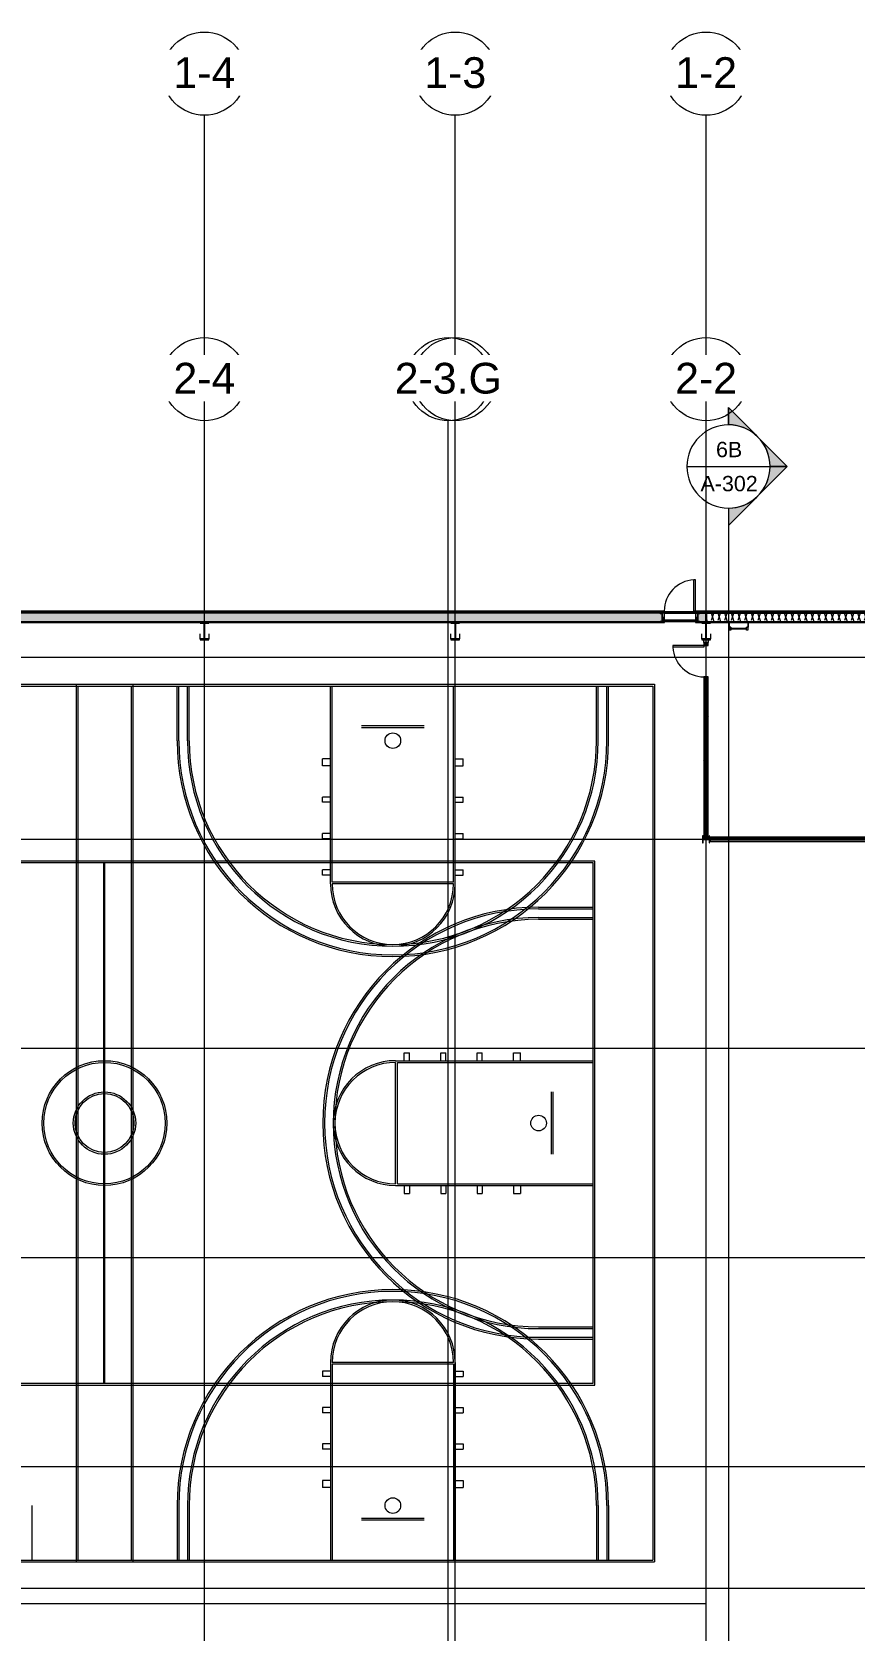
# Model space of a CAD drawing. Header units: inches. Extents: x 25369 to 33161, y -23509 to -20274.
# Drawn here: x 31132 to 32081, y -22297 to -20454 of the extents above; entities that cross this region are included whole.
import ezdxf

# ---------------------------------------------------------------- set-up
doc = ezdxf.new("R2010")
doc.units = ezdxf.units.IN
doc.header["$MEASUREMENT"] = 0
doc.linetypes.add('Grid Line 1_2_', pattern=[0.875, 0.5, -0.125, 0.125, -0.125])
for name, color, linetype, lineweight in [('A-DOOR', 31, 'Continuous', 9), ('A-FLOR', 192, 'Continuous', 9), ('A-FLOR-OTLN', 90, 'Continuous', 9), ('A-WALL', 113, 'Continuous', 9), ('A-WALL-PATT', 111, 'Continuous', 25), ('G-ANNO-SYMB', 111, 'Continuous', 9), ('I-WALL', 2, 'Continuous', 9), ('L-SITE-WALL', 31, 'Continuous', 9), ('Q-SPCQ', 91, 'Continuous', 9), ('S-BEAM', 12, 'Continuous', 9), ('S-COLS', 52, 'Continuous', 9), ('S-GRID', 1, 'Continuous', 9), ('S-GRID-IDEN', 1, 'Continuous', 9)]:
    doc.layers.add(name, color=color, linetype=linetype, lineweight=lineweight)
doc.styles.add('Arial', font='arial.ttf', dxfattribs={"height": 35.407186})
doc.styles.add('Arial_1', font='arial.ttf', dxfattribs={"height": 17.703593})
pattern_1 = [(0, (5929.126, 0), (0, 24), []), (90, (5929.126, 0), (-24, 1e-15), [])]
pattern_2 = [(161.57, (5930.086, 0.96), (-7.6802237, -0.0009796), [0, -54.643, 6.067, 0]), (18.43, (5928.166, 0.96), (-7.6802237, 0.0009796), [0, -54.643, 6.067, 0]), (108.43, (5930.086, 0.96), (3.8382953, -19.20136532), [18.211, -42.499]), (71.57, (5928.166, 0.96), (3.8382953, 19.20136532), [18.211, -42.499])]
pattern_3 = [(45, (5929.126, 0), (-19.00703, 19.00703), []), (45, (5929.126, 28.8), (-19.00703, 19.00703), [])]
pattern_4 = [(225, (31620.517, -22360.053), (19.00703, -19.00703), []), (225, (31620.517, -22388.853), (19.00703, -19.00703), [])]
pattern_5 = [(225, (31331.017, -22360.053), (19.00703, -19.00703), []), (225, (31331.017, -22388.853), (19.00703, -19.00703), [])]
pattern_6 = [(225, (31910.017, -22360.053), (19.00703, -19.00703), []), (225, (31910.017, -22388.853), (19.00703, -19.00703), [])]
pattern_7 = [(0, (5929.126, 0), (61.44, 15.36), [2.534, -43.546, 2.534, -43.546, -245.76]), (0, (5929.126, 0), (61.44, 15.36), [-92.16, 2.534, -89.626, 2.534, -43.546, -107.52]), (0, (5929.126, 0), (61.44, 15.36), [-230.4, 2.534, -28.186, 2.534, -74.266]), (120, (5952.166, 7.68), (-44.02215, 45.528601), [2.534, -43.546, 2.534, -43.546, -245.76]), (120, (5952.166, 7.68), (-44.02215, 45.528601), [-92.16, 2.534, -89.626, 2.534, -43.546, -107.52]), (120, (5952.166, 7.68), (-44.02215, 45.528601), [-230.4, 2.534, -28.186, 2.534, -74.266]), (240, (5959.846, 38.4), (-17.41785, -60.888601), [2.534, -43.546, 2.534, -43.546, -245.76]), (240, (5959.846, 38.4), (-17.41785, -60.888601), [-92.16, 2.534, -89.626, 2.534, -43.546, -107.52]), (240, (5959.846, 38.4), (-17.41785, -60.888601), [-230.4, 2.534, -28.186, 2.534, -74.266])]

# ---------------------------------------------------------------- blocks, each defined once
blk = doc.blocks.new('Struct_Xcel_Sports Complex_rvt-2-Overall Floor Plan')
at = {"layer": 'A-FLOR', "color": 8}
blk.add_line((25932.8, -21132.3), (25968.8, -21132.3), dxfattribs=at)
at = {"layer": 'L-SITE-WALL', "color": 8}
for p, q in [((25932.8, -21124.3), (25968.8, -21124.3)), ((25968.8, -21132.3), (25932.8, -21132.3))]:
    blk.add_line(p, q, dxfattribs=at)
blk = doc.blocks.new('columns and girder2 - one-1334686-Overall Floor Plan')
at = {"layer": 'S-BEAM'}
h = blk.add_hatch(dxfattribs=at)
h.set_pattern_fill('FP_26', color=8, style=0, pattern_type=2)
h.set_pattern_definition(pattern_4)
h.paths.add_polyline_path([(-5, -1.2), (-5, -2), (5, -2), (5, -1.2), (0, -1.2)], flags=0)
h.paths.add_polyline_path([(-5, -17), (-5, -18.5), (5, -18.5), (5, -17)], flags=0)
h.paths.add_polyline_path([(5, -1204.9), (-5, -1204.9), (-5, -1206.4), (5, -1206.4)], flags=0)
h.paths.add_polyline_path([(5, -1224.3), (-5, -1224.3), (-5, -1225), (5, -1225)], flags=0)
h = blk.add_hatch(dxfattribs=at)
h.set_pattern_fill('FP_26', color=8, style=0, pattern_type=2)
h.set_pattern_definition(pattern_4)
h.paths.add_polyline_path([(-0.6, -2), (-0.6, -17), (0.6, -17), (0.6, -2)], flags=0)
h.paths.add_polyline_path([(-0.6, -1206.4), (-0.6, -1224.3), (0.6, -1224.3), (0.6, -1206.4)], flags=0)
at = {"layer": 'S-BEAM', "color": 7, "lineweight": 13}
for p, q in [((-5, -1.2), (-5, -2)), ((-5, -2), (5, -2)), ((5, -17), (-5, -17)), ((-5, -17), (-5, -18.5)), ((0.6, -2), (-0.6, -2)), ((-0.6, -2), (-0.6, -17)), ((-0.6, -17), (0.6, -17)), ((0.6, -17), (0.6, -2)), ((5, -2), (5, -1.2)), ((5, -18.5), (5, -17)), ((-5, -18.5), (5, -18.5)), ((5, -1204.9), (-5, -1204.9)), ((-5, -1204.9), (-5, -1206.4)), ((-5, -1206.4), (5, -1206.4)), ((0.6, -1206.4), (-0.6, -1206.4)), ((-0.6, -1206.4), (-0.6, -1224.3)), ((0.6, -1224.3), (0.6, -1206.4)), ((5, -1206.4), (5, -1204.9)), ((5, -1224.3), (-5, -1224.3)), ((-5, -1224.3), (-5, -1225)), ((-0.6, -1224.3), (0.6, -1224.3)), ((5, -1225), (5, -1224.3))]:
    blk.add_line(p, q, dxfattribs=at)
at = {"layer": 'S-BEAM', "color": 8}
for p, q in [((-5, -17), (-5, -10.7)), ((5, -10.7), (5, -17)), ((-5, -1211.9), (-5, -1206.4)), ((5, -1206.4), (5, -1211.9))]:
    blk.add_line(p, q, dxfattribs=at)
blk = doc.blocks.new('columns and girder2 - one-V25-Overall Floor Plan')
at = {"layer": 'S-BEAM'}
h = blk.add_hatch(dxfattribs=at)
h.set_pattern_fill('FP_27', color=8, style=0, pattern_type=2)
h.set_pattern_definition(pattern_5)
h.paths.add_polyline_path([(-5, -1.2), (-5, -2), (5, -2), (5, -1.2), (0, -1.2)], flags=0)
h.paths.add_polyline_path([(-5, -17), (-5, -18.5), (5, -18.5), (5, -17)], flags=0)
h.paths.add_polyline_path([(5, -1204.9), (-5, -1204.9), (-5, -1206.4), (5, -1206.4)], flags=0)
h.paths.add_polyline_path([(5, -1224.3), (-5, -1224.3), (-5, -1225), (5, -1225)], flags=0)
h = blk.add_hatch(dxfattribs=at)
h.set_pattern_fill('FP_27', color=8, style=0, pattern_type=2)
h.set_pattern_definition(pattern_5)
h.paths.add_polyline_path([(-0.6, -2), (-0.6, -17), (0.6, -17), (0.6, -2)], flags=0)
h.paths.add_polyline_path([(0.6, -1206.4), (-0.6, -1206.4), (-0.6, -1224.3), (0.6, -1224.3)], flags=0)
at = {"layer": 'S-BEAM', "color": 7, "lineweight": 13}
for p, q in [((-5, -1.2), (-5, -2)), ((-5, -2), (5, -2)), ((5, -17), (-5, -17)), ((-5, -17), (-5, -18.5)), ((0.6, -2), (-0.6, -2)), ((-0.6, -2), (-0.6, -17)), ((-0.6, -17), (0.6, -17)), ((0.6, -17), (0.6, -2)), ((5, -2), (5, -1.2)), ((5, -18.5), (5, -17)), ((-5, -18.5), (5, -18.5)), ((5, -1204.9), (-5, -1204.9)), ((-5, -1204.9), (-5, -1206.4)), ((-5, -1206.4), (5, -1206.4)), ((0.6, -1206.4), (-0.6, -1206.4)), ((-0.6, -1206.4), (-0.6, -1224.3)), ((0.6, -1224.3), (0.6, -1206.4)), ((5, -1206.4), (5, -1204.9)), ((5, -1224.3), (-5, -1224.3)), ((-5, -1224.3), (-5, -1225)), ((-0.6, -1224.3), (0.6, -1224.3)), ((5, -1225), (5, -1224.3))]:
    blk.add_line(p, q, dxfattribs=at)
at = {"layer": 'S-BEAM', "color": 8}
for p, q in [((-5, -17), (-5, -10.7)), ((5, -10.7), (5, -17)), ((-5, -1211.9), (-5, -1206.4)), ((5, -1206.4), (5, -1211.9))]:
    blk.add_line(p, q, dxfattribs=at)
blk = doc.blocks.new('columns and girder2 - one-V34-Overall Floor Plan')
at = {"layer": 'S-BEAM'}
h = blk.add_hatch(dxfattribs=at)
h.set_pattern_fill('FP_36', color=8, style=0, pattern_type=2)
h.set_pattern_definition(pattern_6)
h.paths.add_polyline_path([(5, -0.5), (-5, -0.5), (-5, -2), (5, -2)], flags=0)
h.paths.add_polyline_path([(5, -17), (-5, -17), (-5, -18.5), (5, -18.5)], flags=0)
h.paths.add_polyline_path([(5, -1204.9), (-5, -1204.9), (-5, -1206.4), (5, -1206.4)], flags=0)
h.paths.add_polyline_path([(-0.9, -1224.3), (-5, -1224.3), (-5, -1225), (5, -1225), (5, -1224.3), (-0.1, -1224.3)], flags=0)
h = blk.add_hatch(dxfattribs=at)
h.set_pattern_fill('FP_36', color=8, style=0, pattern_type=2)
h.set_pattern_definition(pattern_6)
h.paths.add_polyline_path([(0.6, -2), (-0.6, -2), (-0.6, -17), (0.6, -17)], flags=0)
h.paths.add_polyline_path([(-0.6, -1206.4), (-0.6, -1224.3), (0.6, -1224.3), (0.6, -1206.4)], flags=0)
at = {"layer": 'S-BEAM', "color": 7, "lineweight": 13}
for p, q in [((5, -0.5), (-5, -0.5)), ((-5, -0.5), (-5, -2)), ((-5, -2), (5, -2)), ((5, -17), (-5, -17)), ((-5, -17), (-5, -18.5)), ((0.6, -2), (-0.6, -2)), ((-0.6, -2), (-0.6, -17)), ((-0.6, -17), (0.6, -17)), ((0.6, -17), (0.6, -2)), ((5, -2), (5, -0.5)), ((5, -18.5), (5, -17)), ((-5, -18.5), (5, -18.5)), ((5, -1204.9), (-5, -1204.9)), ((-5, -1204.9), (-5, -1206.4)), ((-5, -1206.4), (5, -1206.4)), ((0.6, -1206.4), (-0.6, -1206.4)), ((-0.6, -1206.4), (-0.6, -1224.3)), ((0.6, -1224.3), (0.6, -1206.4)), ((5, -1206.4), (5, -1204.9)), ((5, -1224.3), (-5, -1224.3)), ((-5, -1224.3), (-5, -1225)), ((-0.6, -1224.3), (0.6, -1224.3)), ((5, -1225), (5, -1224.3))]:
    blk.add_line(p, q, dxfattribs=at)
at = {"layer": 'S-BEAM', "color": 8}
for p, q in [((-5, -17), (-5, -10.7)), ((5, -10.7), (5, -17)), ((-5, -1212), (-5, -1206.4)), ((5, -1206.4), (5, -1211.9))]:
    blk.add_line(p, q, dxfattribs=at)
blk = doc.blocks.new('Single-Flush - 36_ x 96_-1048073-Overall Floor Plan')
at = {"layer": 'A-DOOR', "color": 7, "lineweight": 13}
for p, q in [((16, 6.6), (16, 42.6)), ((18, 42.6), (16, 42.6)), ((18, 6.6), (18, 42.6)), ((18, 6.6), (16, 6.6))]:
    blk.add_line(p, q, dxfattribs=at)
at = {"layer": 'A-DOOR', "color": 8}
blk.add_arc((18, 6.6), 36.1, 93.1789, 180, dxfattribs=at)
blk = doc.blocks.new('lad500 - Standard-1624177-Overall Floor Plan')
at = {"layer": 'Q-SPCQ', "color": 8}
for p, q in [((26029.6, -21135.1), (26007.7, -21135.1)), ((26007.7, -21135.1), (26007.7, -21140.6)), ((26007.9, -21140.4), (26007.9, -21135.2)), ((26007.9, -21135.2), (26029.4, -21135.2)), ((26029.4, -21135.2), (26029.4, -21140.4)), ((26029.6, -21140.6), (26029.6, -21135.1)), ((26007.7, -21140.6), (26009.5, -21140.6)), ((26009.5, -21140.4), (26007.9, -21140.4)), ((26008.1, -21140.4), (26009.6, -21140.4)), ((26008.1, -21143.7), (26008.1, -21140.4)), ((26009.6, -21143.7), (26008.1, -21143.7)), ((26009.5, -21140.6), (26009.5, -21140.4)), ((26009.6, -21140.4), (26009.6, -21141.4)), ((26009.6, -21142.7), (26009.6, -21141.4)), ((26009.6, -21141.4), (26027.7, -21141.4)), ((26027.7, -21142.7), (26009.6, -21142.7)), ((26009.6, -21142.7), (26009.6, -21143.7)), ((26027.7, -21141.4), (26027.7, -21140.4)), ((26027.7, -21140.4), (26029.2, -21140.4)), ((26027.7, -21142.7), (26027.7, -21141.4)), ((26027.7, -21143.7), (26027.7, -21142.7)), ((26029.2, -21143.7), (26027.7, -21143.7)), ((26029.4, -21140.4), (26027.8, -21140.4)), ((26027.8, -21140.4), (26027.8, -21140.6)), ((26027.8, -21140.6), (26029.6, -21140.6)), ((26029.2, -21140.4), (26029.2, -21143.7))]:
    blk.add_line(p, q, dxfattribs=at)
blk = doc.blocks.new('Single-Flush - 36_ x 84_-1318898-Overall Floor Plan')
at = {"layer": 'A-DOOR', "color": 7, "lineweight": 13}
for p, q in [((16, 2.4), (16, 38.4)), ((18, 38.4), (16, 38.4)), ((18, 2.4), (18, 38.4)), ((18, 2.4), (16, 2.4))]:
    blk.add_line(p, q, dxfattribs=at)
at = {"layer": 'A-DOOR', "color": 8}
blk.add_arc((18, 2.4), 36.1, 93.1789, 180, dxfattribs=at)
blk = doc.blocks.new('Grid - Grid Head - Circle-14747-Overall Floor Plan')
at = {"layer": 'S-GRID-IDEN'}
blk.add_circle((0, 0), 0.25, dxfattribs=at)
blk = doc.blocks.new('Section - Section Head - Filled-1526-Overall Floor Plan')
at = {"layer": 'G-ANNO-SYMB'}
h = blk.add_hatch(color=256, dxfattribs=at)
edge = h.paths.add_edge_path(flags=0)
edge.add_line((-0.4268, 0.1768), (-0.25, 0.3536))
edge.add_line((-0.25, 0.3536), (-0.25, 0.25))
edge.add_arc((-0.25, 0), 0.25, 90, 135)
h = blk.add_hatch(color=256, dxfattribs=at)
edge = h.paths.add_edge_path(flags=0)
edge.add_arc((-0.25, 0), 0.25, 45, 90)
edge.add_line((-0.25, 0.25), (-0.25, 0.3536))
edge.add_line((-0.25, 0.3536), (-0.0732, 0.1768))
h = blk.add_hatch(color=256, dxfattribs=at)
edge = h.paths.add_edge_path(flags=0)
edge.add_arc((-0.25, 0), 0.2503, 137.9216, 180)
edge.add_line((-0.5003, 0), (-0.6036, 0))
edge.add_line((-0.6036, 0), (-0.4358, 0.1678))
h = blk.add_hatch(color=256, dxfattribs=at)
edge = h.paths.add_edge_path(flags=0)
edge.add_line((-0.0642, 0.1678), (0.1036, 0))
edge.add_line((0.1036, 0), (0.0003, 0))
edge.add_arc((-0.25, 0), 0.2503, 0, 42.0784)
for p, q in [((-0.25, 0.3536), (-0.6036, 0)), ((-0.25, 0.3536), (-0.4268, 0.1768)), ((-0.25, 0.3536), (0.1036, 0)), ((-0.25, 0.25), (-0.25, 0.3536)), ((-0.0732, 0.1768), (-0.25, 0.3536)), ((-0.25, 0.3536), (-0.25, 0.25)), ((-0.4358, 0.1678), (-0.6036, 0)), ((0.1036, 0), (-0.0642, 0.1678)), ((-0.6036, 0), (-0.5003, 0)), ((0.0003, 0), (0.1036, 0)), ((-0.5, 0), (-0.6036, 0)), ((0, 0), (0.1036, 0))]:
    blk.add_line(p, q, dxfattribs=at)
for radius, start, end in [(0.25, 360, 180), (0.25, 90, 135), (0.25, 45, 90), (0.2503, 137.9216, 180), (0.2503, 0, 42.0784), (0.25, 180, 360)]:
    blk.add_arc((-0.25, 0), radius, start, end, dxfattribs=at)

msp = doc.modelspace()

# ---------------------------------------------------------------- hatches: boundary and pattern name
at = {"layer": 'A-WALL-PATT', "lineweight": 9}
h = msp.add_hatch(dxfattribs=at)
h.set_pattern_fill('FP_18', color=8, style=0, pattern_type=2)
h.set_pattern_definition(pattern_2)
h.paths.add_polyline_path([(29555.9, -21134.3), (31861.1, -21134.3), (31861.1, -21128.4), (31861.9, -21128.4), (31861.9, -21124.3), (29001.9, -21124.3), (29001.9, -21128.4), (29002.6, -21128.4), (29002.6, -21134.3), (29485.7, -21134.3)], flags=0)
h.paths.add_polyline_path([(28710.5, -21134.3), (28776.1, -21134.3), (28776.1, -21128.4), (28776.9, -21128.4), (28776.9, -21124.3), (28710.5, -21124.3), (28710.5, -21126.4)], flags=0)
h.paths.add_polyline_path([(31909.4, -21134.3), (31909.4, -21124.3), (31897.9, -21124.3), (31897.9, -21128.4), (31898.6, -21128.4), (31898.6, -21134.3), (31907.1, -21134.3)], flags=0)
h.paths.add_polyline_path([(28849.6, -21134.3), (28857.1, -21134.3), (28857.1, -21128.4), (28857.9, -21128.4), (28857.9, -21124.3), (28848.9, -21124.3), (28848.9, -21128.4), (28849.6, -21128.4)], flags=0)
h = msp.add_hatch(dxfattribs=at)
h.set_pattern_fill('FP_21', color=8, style=0, pattern_type=2)
h.set_pattern_definition(pattern_1)
h.paths.add_polyline_path([(28711.5, -21124.3), (28776.9, -21124.3), (28776.9, -21123.3), (28711.5, -21123.3)], flags=0)
h.paths.add_polyline_path([(31909.4, -21124.3), (31910.1, -21124.3), (31910.1, -21123.3), (31897.9, -21123.3), (31897.9, -21124.3), (31907.1, -21124.3)], flags=0)
h.paths.add_polyline_path([(28857.9, -21124.3), (28857.9, -21123.3), (28848.9, -21123.3), (28848.9, -21124.3)], flags=0)
h.paths.add_polyline_path([(31731.6, -21124.3), (31861.9, -21124.3), (31861.9, -21123.3), (29001.9, -21123.3), (29001.9, -21124.3), (31170.1, -21124.3)], flags=0)
h = msp.add_hatch(dxfattribs=at)
h.set_pattern_fill('FP_21', color=8, style=0, pattern_type=2)
h.set_pattern_definition(pattern_1)
h.paths.add_polyline_path([(32211.5, -21124.3), (32211.5, -21123.3), (31910.1, -21123.3), (31910.1, -21124.3), (32210.5, -21124.3)], flags=0)
h = msp.add_hatch(dxfattribs=at)
h.set_pattern_fill('FP_18', color=8, style=0, pattern_type=2)
h.set_pattern_definition(pattern_2)
h.paths.add_polyline_path([(32210.5, -21134.3), (32210.5, -21124.3), (31910.9, -21124.3), (31910.9, -21134.3), (32205.4, -21134.3)], flags=0)
h = msp.add_hatch(dxfattribs=at)
h.set_pattern_fill('FP_17', color=8, style=0, pattern_type=2)
h.set_pattern_definition(pattern_7)
h.paths.add_polyline_path([(31907.6, -21384.9), (31911.8, -21384.9), (31911.8, -21384.3), (31908.2, -21384.3), (31908.2, -21198.2), (31910, -21198.2), (31910, -21197.6), (31907.6, -21197.6)], flags=0)
h.paths.add_polyline_path([(31910, -21161.6), (31910, -21160.9), (31908.2, -21160.9), (31908.2, -21158.2), (31907.6, -21158.2), (31907.6, -21161.6)], flags=0)
h = msp.add_hatch(dxfattribs=at)
h.set_pattern_fill('FP_17', color=8, style=0, pattern_type=2)
h.set_pattern_definition(pattern_7)
h.paths.add_polyline_path([(31911.8, -21384.9), (31912.5, -21384.9), (31912.5, -21197.6), (31910, -21197.6), (31910, -21198.2), (31911.8, -21198.2), (31911.8, -21384.3)], flags=0)
h.paths.add_polyline_path([(31910, -21161.6), (31912.5, -21161.6), (31912.5, -21158.2), (31911.8, -21158.2), (31911.8, -21160.9), (31910, -21160.9)], flags=0)
h = msp.add_hatch(dxfattribs=at)
h.set_pattern_fill('FP_17', color=8, style=0, pattern_type=2)
h.set_pattern_definition(pattern_7)
h.paths.add_polyline_path([(31914, -21387.5), (32188.3, -21387.5), (32188.3, -21383.2), (32187.7, -21383.2), (32187.7, -21386.9), (31914.6, -21386.9), (31914.6, -21383.2), (31914, -21383.2), (31914, -21386.9)], flags=0)
at = {"layer": 'S-COLS'}
h = msp.add_hatch(dxfattribs=at)
h.set_pattern_fill('FP_15', color=8, style=0, pattern_type=2)
h.set_pattern_definition(pattern_3)
h.paths.add_polyline_path([(31859.6, -21134.3), (31859.6, -21124.3), (31856.8, -21124.3), (31856.9, -21124.6), (31857.2, -21124.7), (31859.1, -21125), (31859.1, -21133.6), (31856.9, -21134), (31856.8, -21134.3)], flags=0)
h = msp.add_hatch(dxfattribs=at)
h.set_pattern_fill('FP_15', color=8, style=0, pattern_type=2)
h.set_pattern_definition(pattern_3)
h.paths.add_polyline_path([(31900.1, -21134.3), (31903, -21134.3), (31902.9, -21134), (31902.6, -21133.9), (31900.7, -21133.6), (31900.7, -21125), (31902.9, -21124.6), (31903, -21124.3), (31900.1, -21124.3)], flags=0)
h = msp.add_hatch(dxfattribs=at)
h.set_pattern_fill('FP_15', color=8, style=0, pattern_type=2)
h.set_pattern_definition(pattern_3)
h.paths.add_polyline_path([(31906.5, -21389.1), (31906.5, -21385.9), (31906.7, -21385.4), (31907.1, -21385.2), (31912.9, -21385.2), (31913.4, -21385.4), (31913.6, -21385.9), (31913.6, -21389.1), (31914, -21389.1), (31914, -21381.1), (31913.6, -21381.1), (31913.6, -21384.2), (31913.4, -21384.7), (31912.9, -21384.9), (31907.1, -21384.9), (31906.7, -21384.7), (31906.5, -21384.2), (31906.5, -21381.1), (31906, -21381.1), (31906, -21389.1)], flags=0)

# ---------------------------------------------------------------- linework, layer by layer
at = {"layer": 'A-FLOR', "color": 8}
for p, q in [((31897.9, -21134.3), (31861.9, -21134.3)), ((31910, -21197.6), (31910, -21161.6)), ((31910, -22266.3), (31910, -21385.2)), ((30524, -22266.3), (31910, -22266.3))]:
    msp.add_line(p, q, dxfattribs=at)
at = {"layer": 'A-FLOR-OTLN', "color": 8}
for p, q in [((30581, -21206.3), (31850.5, -21206.3)), ((30583, -21208.3), (31848.5, -21208.3)), ((31183, -21206.3), (31183, -22218.3)), ((31185, -21208.3), (31185, -22216.3)), ((31246.5, -21208.3), (31246.5, -22216.3)), ((31248.5, -21206.3), (31248.5, -22218.3)), ((31299.5, -21271.3), (31299.5, -21208.3)), ((31301.5, -21271.3), (31301.5, -21208.3)), ((31311.5, -21271.3), (31311.5, -21208.3)), ((31313.5, -21271.3), (31313.5, -21208.3)), ((31476.5, -21436.3), (31476.5, -21208.3)), ((31478.5, -21434.3), (31478.5, -21208.3)), ((31618.5, -21434.3), (31618.5, -21208.3)), ((31620.5, -21436.3), (31620.5, -21208.3)), ((31783.5, -21271.3), (31783.5, -21208.3)), ((31785.5, -21271.3), (31785.5, -21208.3)), ((31795.5, -21271.3), (31795.5, -21208.3)), ((31797.5, -21271.3), (31797.5, -21208.3)), ((31848.5, -21208.3), (31848.5, -22216.3)), ((31850.5, -21206.3), (31850.5, -22218.3)), ((31584.5, -21254.3), (31512.5, -21254.3)), ((31584.5, -21256.3), (31512.5, -21256.3)), ((31476.5, -21292.3), (31467.5, -21292.3)), ((31467.5, -21300.3), (31467.5, -21292.3)), ((31476.5, -21300.3), (31467.5, -21300.3)), ((31620.5, -21292.3), (31629.5, -21292.3)), ((31620.5, -21300.3), (31629.5, -21300.3)), ((31629.5, -21300.3), (31629.5, -21292.3)), ((31476.5, -21336.3), (31467.5, -21336.3)), ((31467.5, -21342.3), (31467.5, -21336.3)), ((31620.5, -21336.3), (31629.5, -21336.3)), ((31629.5, -21342.3), (31629.5, -21336.3)), ((31476.5, -21342.3), (31467.5, -21342.3)), ((31620.5, -21342.3), (31629.5, -21342.3)), ((31476.5, -21378.3), (31467.5, -21378.3)), ((31467.5, -21384.3), (31467.5, -21378.3)), ((31476.5, -21384.3), (31467.5, -21384.3)), ((31620.5, -21378.3), (31629.5, -21378.3)), ((31620.5, -21384.3), (31629.5, -21384.3)), ((31629.5, -21384.3), (31629.5, -21378.3)), ((31781.7, -21410.3), (30649.7, -21410.3)), ((31779.7, -21412.3), (30651.7, -21412.3)), ((31214.7, -21412.3), (31214.7, -22012.3)), ((31215.7, -21412.3), (31215.7, -22012.3)), ((31779.7, -22012.3), (31779.7, -21412.3)), ((31781.7, -22014.3), (31781.7, -21410.3)), ((31476.5, -21420.3), (31467.5, -21420.3)), ((31467.5, -21426.3), (31467.5, -21420.3)), ((31476.5, -21426.3), (31467.5, -21426.3)), ((31620.5, -21420.3), (31629.5, -21420.3)), ((31620.5, -21426.3), (31629.5, -21426.3)), ((31629.5, -21426.3), (31629.5, -21420.3)), ((31618.5, -21434.3), (31478.5, -21434.3)), ((31618.5, -21436.3), (31478.5, -21436.3)), ((31716.7, -21463.3), (31779.7, -21463.3)), ((31716.7, -21465.3), (31779.7, -21465.3)), ((31716.7, -21475.3), (31779.7, -21475.3)), ((31716.7, -21477.3), (31779.7, -21477.3)), ((31561.7, -21631.3), (31567.7, -21631.3)), ((31561.7, -21640.3), (31561.7, -21631.3)), ((31567.7, -21640.3), (31567.7, -21631.3)), ((31603.7, -21631.3), (31609.7, -21631.3)), ((31603.7, -21640.3), (31603.7, -21631.3)), ((31609.7, -21640.3), (31609.7, -21631.3)), ((31645.7, -21631.3), (31651.7, -21631.3)), ((31645.7, -21640.3), (31645.7, -21631.3)), ((31651.7, -21640.3), (31651.7, -21631.3)), ((31687.7, -21631.3), (31695.7, -21631.3)), ((31687.7, -21640.3), (31687.7, -21631.3)), ((31695.7, -21640.3), (31695.7, -21631.3)), ((31551.7, -21640.3), (31779.7, -21640.3)), ((31551.7, -21782.3), (31551.7, -21642.3)), ((31553.7, -21782.3), (31553.7, -21642.3)), ((31553.7, -21642.3), (31779.7, -21642.3)), ((31731.7, -21748.3), (31731.7, -21676.3)), ((31733.7, -21748.3), (31733.7, -21676.3)), ((31551.7, -21784.3), (31779.7, -21784.3)), ((31553.7, -21782.3), (31779.7, -21782.3)), ((31561.7, -21784.3), (31561.7, -21793.3)), ((31561.7, -21793.3), (31567.7, -21793.3)), ((31567.7, -21784.3), (31567.7, -21793.3)), ((31603.7, -21784.3), (31603.7, -21793.3)), ((31603.7, -21793.3), (31609.7, -21793.3)), ((31609.7, -21784.3), (31609.7, -21793.3)), ((31645.7, -21784.3), (31645.7, -21793.3)), ((31645.7, -21793.3), (31651.7, -21793.3)), ((31651.7, -21784.3), (31651.7, -21793.3)), ((31687.7, -21784.3), (31687.7, -21793.3)), ((31687.7, -21793.3), (31695.7, -21793.3)), ((31695.7, -21784.3), (31695.7, -21793.3)), ((31716.7, -21947.3), (31779.7, -21947.3)), ((31716.7, -21949.3), (31779.7, -21949.3)), ((31716.7, -21959.3), (31779.7, -21959.3)), ((31716.7, -21961.3), (31779.7, -21961.3)), ((31467.5, -21998.3), (31467.5, -22004.3)), ((31476.5, -21998.3), (31467.5, -21998.3)), ((31476.5, -21988.3), (31476.5, -22216.3)), ((31618.5, -21988.3), (31478.5, -21988.3)), ((31618.5, -21990.3), (31478.5, -21990.3)), ((31478.5, -21990.3), (31478.5, -22216.3)), ((31618.5, -21990.3), (31618.5, -22216.3)), ((31620.5, -21988.3), (31620.5, -22216.3)), ((31620.5, -21998.3), (31629.5, -21998.3)), ((31629.5, -21998.3), (31629.5, -22004.3)), ((30649.7, -22014.3), (31781.7, -22014.3)), ((30651.7, -22012.3), (31779.7, -22012.3)), ((31476.5, -22004.3), (31467.5, -22004.3)), ((31620.5, -22004.3), (31629.5, -22004.3)), ((31467.5, -22040.3), (31467.5, -22046.3)), ((31476.5, -22040.3), (31467.5, -22040.3)), ((31476.5, -22046.3), (31467.5, -22046.3)), ((31620.5, -22040.3), (31629.5, -22040.3)), ((31620.5, -22046.3), (31629.5, -22046.3)), ((31629.5, -22040.3), (31629.5, -22046.3)), ((31467.5, -22082.3), (31467.5, -22088.3)), ((31476.5, -22082.3), (31467.5, -22082.3)), ((31476.5, -22088.3), (31467.5, -22088.3)), ((31620.5, -22082.3), (31629.5, -22082.3)), ((31620.5, -22088.3), (31629.5, -22088.3)), ((31629.5, -22082.3), (31629.5, -22088.3)), ((31467.5, -22124.3), (31467.5, -22132.3)), ((31476.5, -22124.3), (31467.5, -22124.3)), ((31620.5, -22124.3), (31629.5, -22124.3)), ((31629.5, -22124.3), (31629.5, -22132.3)), ((31476.5, -22132.3), (31467.5, -22132.3)), ((31620.5, -22132.3), (31629.5, -22132.3)), ((31132, -22153.3), (31132, -22216.3)), ((31299.5, -22153.3), (31299.5, -22216.3)), ((31301.5, -22153.3), (31301.5, -22216.3)), ((31311.5, -22153.3), (31311.5, -22216.3)), ((31313.5, -22153.3), (31313.5, -22216.3)), ((31584.5, -22168.3), (31512.5, -22168.3)), ((31783.5, -22153.3), (31783.5, -22216.3)), ((31785.5, -22153.3), (31785.5, -22216.3)), ((31795.5, -22153.3), (31795.5, -22216.3)), ((31797.5, -22153.3), (31797.5, -22216.3)), ((31584.5, -22170.3), (31512.5, -22170.3)), ((30581, -22218.3), (31850.5, -22218.3)), ((30583, -22216.3), (31848.5, -22216.3))]:
    msp.add_line(p, q, dxfattribs=at)
for centre, radius in [((31548.5, -21271.3), 9), ((31215.7, -21712.3), 72), ((31215.7, -21712.3), 70), ((31215.7, -21712.3), 36), ((31215.7, -21712.3), 34), ((31716.7, -21712.3), 9), ((31548.5, -22153.3), 9)]:
    msp.add_circle(centre, radius, dxfattribs=at)
for centre, radius, start, end in [((31548.5, -21271.3), 249, 180, 270), ((31548.5, -21271.3), 247, 180, 270), ((31548.5, -21271.3), 237, 180, 270), ((31548.5, -21271.3), 235, 180, 270), ((31548.5, -21271.3), 247, 270, 0), ((31548.5, -21271.3), 249, 270, 0), ((31548.5, -21271.3), 235, 270, 0), ((31548.5, -21271.3), 237, 270, 0), ((31548.5, -21436.3), 72, 180, 360), ((31548.5, -21436.3), 70, 180, 0), ((31716.7, -21712.3), 249, 90, 180), ((31716.7, -21712.3), 247, 90, 180), ((31716.7, -21712.3), 237, 90, 180), ((31716.7, -21712.3), 235, 90, 180), ((31551.7, -21712.3), 72, 90, 270), ((31551.7, -21712.3), 70, 90, 270), ((31716.7, -21712.3), 249, 180, 270), ((31716.7, -21712.3), 247, 180, 270), ((31716.7, -21712.3), 237, 180, 270), ((31716.7, -21712.3), 235, 180, 270), ((31548.5, -22153.3), 249, 90, 180), ((31548.5, -22153.3), 247, 90, 180), ((31548.5, -22153.3), 249, 0, 90), ((31548.5, -22153.3), 247, 0, 90), ((31548.5, -22153.3), 237, 90, 180), ((31548.5, -22153.3), 235, 90, 180), ((31548.5, -21988.3), 72, 0, 180), ((31548.5, -21988.3), 70, 360, 180), ((31548.5, -22153.3), 237, 0, 90), ((31548.5, -22153.3), 235, 0, 90)]:
    msp.add_arc(centre, radius, start, end, dxfattribs=at)
at = {"layer": 'A-WALL', "color": 7, "lineweight": 13}
for p, q in [((31861.9, -21121.8), (29001.9, -21121.8)), ((31861.9, -21123.3), (29001.9, -21123.3)), ((31861.9, -21124.3), (29001.9, -21124.3)), ((29001.9, -21135.1), (31861.9, -21135.1)), ((29002.6, -21134.3), (31861.1, -21134.3)), ((31861.1, -21134.3), (31861.1, -21128.4)), ((31861.9, -21128.4), (31861.1, -21128.4)), ((31861.9, -21135.1), (31861.9, -21121.8)), ((31897.9, -21121.8), (31897.9, -21135.1)), ((32213, -21121.8), (31897.9, -21121.8)), ((31897.9, -21123.3), (32211.5, -21123.3)), ((31897.9, -21124.3), (32210.5, -21124.3)), ((31898.6, -21128.4), (31897.9, -21128.4)), ((31897.9, -21135.1), (31936.8, -21135.1)), ((31898.6, -21128.4), (31898.6, -21134.3)), ((31898.6, -21134.3), (31909.4, -21134.3)), ((31909.4, -21124.3), (31909.4, -21134.3)), ((31910.9, -21134.3), (31910.9, -21124.3)), ((31910.9, -21134.3), (32200.5, -21134.3)), ((31958.7, -21135.1), (32199.8, -21135.1)), ((31908.2, -21158.2), (31908.2, -21160.9)), ((31908.2, -21160.9), (31911.8, -21160.9)), ((31911.8, -21160.9), (31911.8, -21158.2)), ((31908.2, -21198.2), (31908.2, -21384.3)), ((31911.8, -21198.2), (31908.2, -21198.2)), ((31911.8, -21384.3), (31911.8, -21198.2)), ((31908.2, -21384.3), (31911.8, -21384.3)), ((31914.6, -21383.2), (32187.7, -21383.2)), ((31914.6, -21383.2), (31914.6, -21386.9)), ((31914.6, -21386.9), (32187.7, -21386.9))]:
    msp.add_line(p, q, dxfattribs=at)
at = {"layer": 'G-ANNO-SYMB'}
for p, q in [((31887.9, -20955.1), (31983.9, -20955.1)), ((31935.9, -21003.1), (31935.9, -22908.8)), ((32512.7, -21175.3), (28701.8, -21175.3)), ((32512.7, -22248.8), (27933, -22248.8))]:
    msp.add_line(p, q, dxfattribs=at)
at = {"layer": 'I-WALL', "color": 8}
for p, q in [((31907.6, -21158.2), (31907.6, -21155.2)), ((31912.5, -21155.2), (31912.5, -21158.2))]:
    msp.add_line(p, q, dxfattribs=at)
at = {"layer": 'I-WALL', "color": 7, "lineweight": 13}
for p, q in [((31907.6, -21158.2), (31907.6, -21161.6)), ((31912.5, -21158.2), (31907.6, -21158.2)), ((31907.6, -21161.6), (31912.5, -21161.6)), ((31912.5, -21161.6), (31912.5, -21158.2)), ((31907.6, -21197.6), (31907.6, -21384.9)), ((31912.5, -21197.6), (31907.6, -21197.6)), ((31912.5, -21384.9), (31912.5, -21197.6)), ((31907.6, -21384.9), (31912.5, -21384.9)), ((32188.3, -21382.6), (31914, -21382.6)), ((31914, -21382.6), (31914, -21387.5)), ((31914, -21387.5), (32188.3, -21387.5))]:
    msp.add_line(p, q, dxfattribs=at)
at = {"layer": 'L-SITE-WALL', "color": 8}
for p, q in [((31861.9, -21122.3), (31897.9, -21122.3)), ((31897.9, -21124.3), (31861.9, -21124.3))]:
    msp.add_line(p, q, dxfattribs=at)
at = {"layer": 'S-COLS', "color": 7, "lineweight": 13}
for p, q in [((31859.6, -21124.3), (31856.8, -21124.3)), ((31856.8, -21134.3), (31859.6, -21134.3)), ((31857.2, -21124.7), (31859.1, -21125)), ((31859.1, -21133.6), (31857.2, -21133.9)), ((31859.1, -21125), (31859.1, -21133.6)), ((31859.6, -21134.3), (31859.6, -21124.3)), ((31903, -21124.3), (31900.1, -21124.3)), ((31900.1, -21124.3), (31900.1, -21134.3)), ((31900.1, -21134.3), (31903, -21134.3)), ((31900.7, -21125), (31902.6, -21124.7)), ((31900.7, -21133.6), (31900.7, -21125)), ((31902.6, -21133.9), (31900.7, -21133.6)), ((31906.5, -21381.1), (31906, -21381.1)), ((31906, -21381.1), (31906, -21389.1)), ((31906, -21389.1), (31906.5, -21389.1)), ((31906.5, -21384.2), (31906.5, -21381.1)), ((31906.5, -21389.1), (31906.5, -21385.9)), ((31912.9, -21384.9), (31907.1, -21384.9)), ((31907.1, -21385.2), (31912.9, -21385.2)), ((31914, -21381.1), (31913.6, -21381.1)), ((31913.6, -21381.1), (31913.6, -21384.2)), ((31913.6, -21385.9), (31913.6, -21389.1)), ((31913.6, -21389.1), (31914, -21389.1)), ((31914, -21389.1), (31914, -21381.1))]:
    msp.add_line(p, q, dxfattribs=at)
for centre, radius, start, end in [((31857.2, -21124.3), 0.436, 180, 270), ((31857.2, -21134.3), 0.436, 90, 180), ((31902.6, -21124.3), 0.436, 270, 0), ((31902.6, -21134.3), 0.436, 0, 90), ((31907.1, -21384.2), 0.69, 180, 270), ((31907.1, -21385.9), 0.69, 90, 180), ((31912.9, -21384.2), 0.69, 270, 0), ((31912.9, -21385.9), 0.69, 0, 90)]:
    msp.add_arc(centre, radius, start, end, dxfattribs=at)
at = {"layer": 'S-GRID', "linetype": 'Grid Line 1_2_'}
for p, q in [((31331, -23095.8), (31331, -20550.1)), ((31620.5, -23095.8), (31620.5, -20550.1)), ((31910, -23095.8), (31910, -20550.1)), ((31331, -23413.2), (31331, -20902.4)), ((31612.5, -23317.2), (31612.5, -20902.4)), ((31620.5, -23413.2), (31620.5, -20902.4)), ((31910, -23413.2), (31910, -20902.4)), ((32930.6, -21124.3), (28677.1, -21124.3)), ((33026.6, -21134.3), (28677.1, -21134.3)), ((32356.5, -21385.1), (27400.5, -21385.1)), ((33026.6, -21385.1), (27857.1, -21385.1)), ((32356.5, -21626.3), (27400.5, -21626.3)), ((33026.6, -21626.3), (27857.1, -21626.3)), ((32356.5, -21867.6), (27400.5, -21867.6)), ((33026.6, -21867.6), (27857.1, -21867.6)), ((32356.5, -22108.8), (27400.5, -22108.8)), ((33026.6, -22108.8), (27857.1, -22108.8))]:
    msp.add_line(p, q, dxfattribs=at)

# ---------------------------------------------------------------- block references
at = {"color": 250, "lineweight": 5}
msp.add_blockref('Struct_Xcel_Sports Complex_rvt-2-Overall Floor Plan', (5929.1, 0), dxfattribs=at)
at = {"layer": 'A-DOOR', "color": 250}
msp.add_blockref('Single-Flush - 36_ x 96_-1048073-Overall Floor Plan', (31879.9, -21128.4), dxfattribs=at)
at = {"layer": 'A-DOOR', "color": 250, "rotation": 90.00000000000001}
msp.add_blockref('Single-Flush - 36_ x 84_-1318898-Overall Floor Plan', (31910, -21179.6), dxfattribs=at)
at = {"layer": 'G-ANNO-SYMB', "xscale": 191.9999999999999, "yscale": 191.9999999999999, "zscale": 191.9999999999999, "rotation": 269.9999999999996}
msp.add_blockref('Section - Section Head - Filled-1526-Overall Floor Plan', (31935.9, -21003.1), dxfattribs=at)
at = {"layer": 'Q-SPCQ', "color": 8}
msp.add_blockref('lad500 - Standard-1624177-Overall Floor Plan', (5929.1, 0), dxfattribs=at)
at = {"layer": 'S-BEAM', "color": 8, "rotation": 180}
for name, p in [('columns and girder2 - one-V25-Overall Floor Plan', (31331, -22360.1)), ('columns and girder2 - one-1334686-Overall Floor Plan', (31620.5, -22360.1)), ('columns and girder2 - one-V34-Overall Floor Plan', (31910, -22360.1))]:
    msp.add_blockref(name, p, dxfattribs=at)
at = {"layer": 'S-GRID-IDEN', "xscale": 191.9999999999999, "yscale": 191.9999999999999, "zscale": 191.9999999999999}
for p in [(31331, -20502.1), (31620.5, -20502.1), (31910, -20502.1), (31331, -20854.4), (31620.5, -20854.4), (31910, -20854.4)]:
    msp.add_blockref('Grid - Grid Head - Circle-14747-Overall Floor Plan', p, dxfattribs=at)

# ---------------------------------------------------------------- texts
at = {"layer": 'G-ANNO-SYMB', "char_height": 17.7, "attachment_point": 2, "line_spacing_factor": 0.938532, "style": 'Arial_1'}
for s, insert, width in [('6B', (31936.6, -20926.7), 36.072), ('A-302', (31936.6, -20966), 78.624)]:
    msp.add_mtext(s, dxfattribs=dict(at, insert=insert, width=width))

# ---------------------------------------------------------------- next in the draw order: texts
at = {"layer": 'S-GRID-IDEN', "char_height": 35.41, "width": 85.104, "attachment_point": 2, "line_spacing_factor": 0.938532, "style": 'Arial', "bg_fill": 3, "box_fill_scale": 1.25, "bg_fill_color": 0, "bg_fill_transparency": 0}
for s, insert in [('1-4', (31331, -20483.2)), ('1-3', (31620.5, -20483.2)), ('1-2', (31910, -20483.2)), ('2-4', (31331, -20835.6)), ('2-3', (31620.5, -20835.6)), ('2-2', (31910, -20835.6))]:
    msp.add_mtext(s, dxfattribs=dict(at, insert=insert))

# ---------------------------------------------------------------- next in the draw order: block references
at = {"layer": 'S-GRID-IDEN', "xscale": 191.9999999999999, "yscale": 191.9999999999999, "zscale": 191.9999999999999}
msp.add_blockref('Grid - Grid Head - Circle-14747-Overall Floor Plan', (31612.5, -20854.4), dxfattribs=at)

# ---------------------------------------------------------------- next in the draw order: texts
at = {"layer": 'S-GRID-IDEN', "insert": (31612.5, -20835.6), "char_height": 35.41, "width": 147.312, "attachment_point": 2, "line_spacing_factor": 0.938532, "style": 'Arial', "bg_fill": 3, "box_fill_scale": 1.25, "bg_fill_color": 0, "bg_fill_transparency": 0}
msp.add_mtext('2-3.G', dxfattribs=at)

doc.saveas('drawing.dxf')
